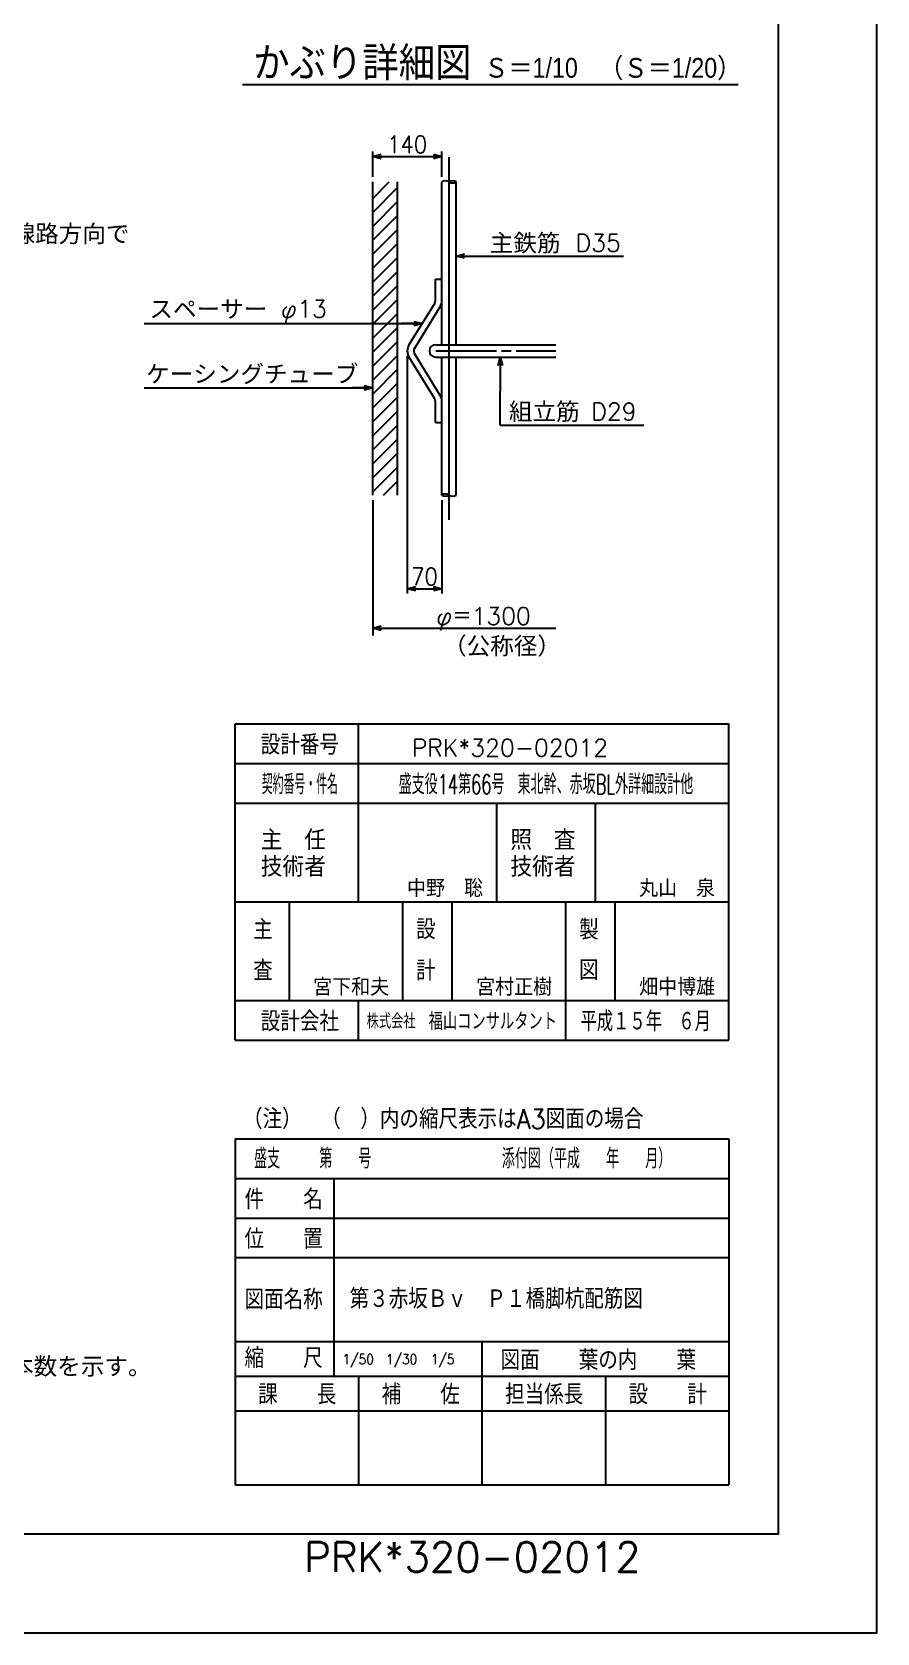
# Model space of a CAD drawing. Extents: x 92661 to 134711, y 44762 to 74462.
# Drawn here: x 126155 to 134711, y 44762 to 60966 of the extents above; entities that cross this region are included whole.
import ezdxf
from ezdxf.enums import TextEntityAlignment as Align

# ---------------------------------------------------------------- set-up
doc = ezdxf.new("R2010")
doc.units = 0
doc.header["$LTSCALE"] = 300
doc.header["$MEASUREMENT"] = 0
doc.linetypes.add('TEN1SEN1', pattern=[25, 20, -1.5, 2, -1.5])
doc.layers.get('0').update_dxf_attribs({"linetype": 'CONTINUOUS'})
doc.layers.get('DEFPOINTS').update_dxf_attribs({"linetype": 'CONTINUOUS'})
for name, color, linetype in [('スペーサー-2', 3, 'CONTINUOUS'), ('タイトル', 3, 'CONTINUOUS'), ('寸法', 1, 'CONTINUOUS'), ('引き出し横', 1, 'CONTINUOUS'), ('引き出し縦', 1, 'CONTINUOUS'), ('文字', 3, 'CONTINUOUS'), ('枠', 7, 'CONTINUOUS'), ('記号', 2, 'CONTINUOUS'), ('ﾀｲﾄﾙ', 7, 'CONTINUOUS')]:
    doc.layers.add(name, color=color, linetype=linetype)
doc.styles.add('MS明朝', font='MS PMincho.ttf')
doc.styles.add('romans', font='ROMANS.shx', dxfattribs={"width": 0.9, "bigfont": 'EXTFONT.shx'})
doc.styles.get("Standard").update_dxf_attribs({"font": 'romans.shx', "bigfont": 'extfont.shx'})
doc.styles.add('STYLE1', font='romans.shx', dxfattribs={"bigfont": 'bigfont.shx'})
doc.styles.add('ｽﾀｲﾙ1', font='ROMANS.shx', dxfattribs={"bigfont": 'EXTFONT.shx'})
doc.dimstyles.new('ST-50-10', dxfattribs={"dimscale": 50, "dimtxt": 3.5, "dimasz": 1.7, "dimexe": 1, "dimexo": 1, "dimgap": 1, "dimtad": 0, "dimdec": 0, "dimlfac": 0.2, "dimzin": 0, "dimdsep": 46, "dimtxsty": 'romans', "dimblk": 'OPEN30', "dimcen": 1, "dimdle": 3, "dimclrd": 1, "dimclre": 1, "dimclrt": 3, "dimaunit": 1, "dimadec": 0, "dimazin": 0, "dimtfac": 1, "dimtdec": 0, "dimtix": 1, "dimtmove": 2, "dimatfit": 3, "dimldrblk": 'OPEN30', "dimfxl": 0, "dimtvp": 0.7, "dimtolj": 1, "dimtzin": 0, "dimarcsym": 0})
doc.dimstyles.get("Standard").update_dxf_attribs({"dimtxt": 0.18, "dimasz": 0.18, "dimexe": 0.18, "dimexo": 0.0625, "dimgap": 0.09, "dimtad": 0, "dimtih": 1, "dimtoh": 1, "dimdec": 4, "dimzin": 0, "dimdsep": 46, "dimtxsty": 'Standard', "dimcen": 0.09, "dimadec": 0, "dimazin": 0, "dimtfac": 1, "dimtdec": 4, "dimtofl": 0, "dimtmove": 0, "dimatfit": 3, "dimfxl": 0, "dimtolj": 1, "dimtzin": 0, "dimarcsym": 0})
doc.dimstyles.new('矢', dxfattribs={"dimscale": 50, "dimtxt": 3.5, "dimasz": 1.7, "dimexe": 1, "dimexo": 0.7, "dimgap": 0.09, "dimtad": 0, "dimdec": 0, "dimzin": 0, "dimdsep": 46, "dimtxsty": 'romans', "dimblk": 'OPEN30', "dimcen": 1, "dimdle": 1, "dimclrd": 1, "dimclre": 1, "dimclrt": 3, "dimaunit": 1, "dimadec": 0, "dimazin": 0, "dimtfac": 1, "dimtdec": 0, "dimtix": 1, "dimtmove": 2, "dimatfit": 3, "dimldrblk": 'OPEN30', "dimfxl": 0, "dimtvp": 0.7, "dimtolj": 1, "dimtzin": 0, "dimarcsym": 0})

# ---------------------------------------------------------------- blocks, each defined once
blk = doc.blocks.new('_Open30')
at = {"color": 0, "lineweight": -2}
for p, q in [((-1, 0.26794919), (0, 0)), ((0, 0), (-1, -0.26794919)), ((0, 0), (-1, 0))]:
    blk.add_line(p, q, dxfattribs=at)
blk = doc.blocks.new('*D47')
at = {"layer": 'DEFPOINTS', "color": 0, "linetype": 'Continuous'}
for p in [(129955.0650881645, 57737.72219175831), (130304.9550881642, 56279.02219175835), (130304.9550881642, 55331.40719175854)]:
    blk.add_point(p, dxfattribs=at)
at = {"layer": '寸法', "color": 1, "linetype": 'Continuous', "lineweight": -2}
for p, q in [((129955.0650881645, 57687.72219175831), (129955.0650881645, 55281.40719175854)), ((130304.9550881642, 56229.02219175835), (130304.9550881642, 55281.40719175854)), ((130040.0650881645, 55331.40719175854), (130219.9550881642, 55331.40719175854))]:
    blk.add_line(p, q, dxfattribs=at)
at = {"layer": '寸法', "color": 1, "linetype": 'Continuous', "lineweight": -2, "xscale": 85, "yscale": 85, "zscale": 85, "rotation": 180}
blk.add_blockref('_Open30', (129955.0650881645, 55331.40719175854), dxfattribs=at)
at = {"layer": '寸法', "color": 1, "linetype": 'Continuous', "lineweight": -2, "xscale": 85, "yscale": 85, "zscale": 85}
blk.add_blockref('_Open30', (130304.9550881642, 55331.40719175854), dxfattribs=at)
at = {"layer": '寸法', "color": 3, "linetype": 'Continuous', "insert": (130130.0100881643, 55453.90719175854), "char_height": 175, "attachment_point": 5, "style": 'romans'}
blk.add_mtext('\\A1;70', dxfattribs=at)
blk = doc.blocks.new('*D48')
at = {"layer": 'DEFPOINTS', "color": 0, "linetype": 'Continuous'}
for p in [(130896.2000881642, 57675.22219175802), (130896.2000881642, 56987.72219175802), (130896.2000881642, 56987.72219175802)]:
    blk.add_point(p, dxfattribs=at)
at = {"layer": '引き出し横', "color": 0, "linetype": 'Continuous', "lineweight": -2}
for p, q in [((130896.1375881642, 57675.22219175802), (130896.0200881642, 57675.22219175802)), ((130896.2000881642, 57675.04219175802), (130896.2000881642, 57331.65219175802)), ((130896.2000881642, 56987.90219175802), (130896.2000881642, 57331.29219175802)), ((130896.1375881642, 56987.72219175802), (130896.0200881642, 56987.72219175802))]:
    blk.add_line(p, q, dxfattribs=at)
at = {"layer": '引き出し横', "color": 0, "linetype": 'Continuous'}
for points in [[(130896.1700881642, 57675.04219175802), (130896.2300881642, 57675.04219175802), (130896.2000881642, 57675.22219175802)], [(130896.1700881642, 56987.90219175802), (130896.2300881642, 56987.90219175802), (130896.2000881642, 56987.72219175802)]]:
    blk.add_solid(points, dxfattribs=at)
at = {"layer": '引き出し横', "color": 0, "linetype": 'Continuous', "insert": (130896.2000881642, 57331.47219175804), "char_height": 0.18, "attachment_point": 5}
blk.add_mtext('\\A1;687.5000', dxfattribs=at)
blk = doc.blocks.new('*D50')
at = {"layer": 'DEFPOINTS', "color": 0, "linetype": 'Continuous'}
for p in [(130304.9550881642, 59705.87082301851), (129605.0100881646, 59448.51219175785), (130304.9550881642, 59448.55719175781)]:
    blk.add_point(p, dxfattribs=at)
at = {"layer": '寸法', "color": 1, "linetype": 'Continuous', "lineweight": -2}
for p, q in [((129605.0100881646, 59498.51219175785), (129605.0100881646, 59755.87082301851)), ((129690.0100881646, 59705.87082301851), (130219.9550881642, 59705.87082301851)), ((130304.9550881642, 59498.55719175781), (130304.9550881642, 59755.87082301851))]:
    blk.add_line(p, q, dxfattribs=at)
at = {"layer": '寸法', "color": 1, "linetype": 'Continuous', "lineweight": -2, "xscale": 85, "yscale": 85, "zscale": 85, "rotation": 180}
blk.add_blockref('_Open30', (129605.0100881646, 59705.87082301851), dxfattribs=at)
at = {"layer": '寸法', "color": 1, "linetype": 'Continuous', "lineweight": -2, "xscale": 85, "yscale": 85, "zscale": 85}
blk.add_blockref('_Open30', (130304.9550881642, 59705.87082301851), dxfattribs=at)
at = {"layer": '寸法', "color": 3, "linetype": 'Continuous', "insert": (129954.9825881644, 59828.37082301851), "char_height": 175, "attachment_point": 5, "style": 'romans'}
blk.add_mtext('\\A1;140', dxfattribs=at)

msp = doc.modelspace()

# ---------------------------------------------------------------- linework, layer by layer
at = {"layer": 'スペーサー-2', "color": 1, "linetype": 'TEN1SEN1'}
msp.add_line((130377.5100881645, 56028.97719175767), (130377.5100881645, 59698.51219175785), dxfattribs=at)
at = {"layer": 'スペーサー-2', "color": 3, "linetype": 'Continuous'}
for p, q in [((129605.0100881646, 56278.97719175767), (129605.0100881646, 59448.51219175785)), ((129855.0100881646, 56278.97719175767), (129855.0100881646, 59448.51219175785)), ((130304.9550881642, 57800.22219175831), (130304.9550881642, 59448.55719175781)), ((130449.9550881646, 57800.22219175831), (130449.9550881646, 59448.55719175781)), ((130239.9550881648, 58248.21219175815), (130239.9550881648, 58462.72219175831)), ((130239.9550881648, 58462.72219175831), (130304.9550881642, 58462.72219175831)), ((130232.5650881645, 58222.04719175812), (129972.0700881644, 57797.90719175822)), ((130287.9500881641, 58188.02719175824), (130027.4600881643, 57763.89219175786)), ((130287.9500881641, 57287.41719175765), (130027.4600881643, 57711.55719175827)), ((130242.4550881642, 57800.22219175831), (131457.5100881648, 57800.22219175831)), ((130232.5650881645, 57253.40219175801), (129972.0700881644, 57677.53719175767)), ((130242.4550881642, 57675.22219175831), (131457.5100881648, 57675.22219175831)), ((130304.9550881642, 56279.02219175835), (130304.9550881642, 57675.22219175831)), ((130449.9550881646, 56279.02219175835), (130449.9550881646, 57675.22219175831)), ((130239.9550881648, 57012.72219175831), (130239.9550881648, 57227.23219175774)), ((130239.9550881648, 57012.72219175831), (130304.9550881642, 57012.72219175831))]:
    msp.add_line(p, q, dxfattribs=at)
at = {"layer": 'スペーサー-2', "color": 4, "linetype": 'Continuous'}
for p, q in [((129605.0100881646, 59281.66719175811), (129771.8550881643, 59448.51219175785)), ((129605.0100881646, 59140.24719175819), (129855.0100881646, 59390.24719175819)), ((129605.0100881646, 58998.82719175826), (129855.0100881646, 59248.82719175826)), ((129605.0100881646, 58857.40719175834), (129855.0100881646, 59107.40719175834)), ((129605.0100881646, 58715.98219175817), (129855.0100881646, 58965.98219175817)), ((129605.0100881646, 58574.56219175825), (129855.0100881646, 58824.56219175825)), ((129605.0100881646, 58433.14219175832), (129855.0100881646, 58683.14219175832)), ((129605.0100881646, 58291.71719175816), (129855.0100881646, 58541.71719175816)), ((129605.0100881646, 58150.29719175823), (129855.0100881646, 58400.29719175823)), ((129605.0100881646, 58008.87719175831), (129855.0100881646, 58258.87719175831)), ((129605.0100881646, 57867.45719175765), (129855.0100881646, 58117.45719175765)), ((129605.0100881646, 57726.03219175822), (129855.0100881646, 57976.03219175822)), ((129605.0100881646, 57584.61219175829), (129855.0100881646, 57834.61219175829)), ((129605.0100881646, 57443.19219175837), (129855.0100881646, 57693.19219175837)), ((129605.0100881646, 57301.77219175771), (129855.0100881646, 57551.77219175771)), ((129605.0100881646, 57160.34719175828), (129855.0100881646, 57410.34719175828)), ((129605.0100881646, 57018.92719175835), (129855.0100881646, 57268.92719175835)), ((129605.0100881646, 56877.5071917577), (129855.0100881646, 57127.5071917577)), ((129605.0100881646, 56736.08219175827), (129855.0100881646, 56986.08219175827)), ((129605.0100881646, 56594.66219175834), (129855.0100881646, 56844.66219175834)), ((129605.0100881646, 56453.24219175769), (129855.0100881646, 56703.24219175769)), ((129605.0100881646, 56311.82219175776), (129855.0100881646, 56561.82219175776)), ((129713.5850881644, 56278.97719175767), (129855.0100881646, 56420.39719175833))]:
    msp.add_line(p, q, dxfattribs=at)
at = {"layer": 'スペーサー-2', "color": 1, "linetype": 'Continuous'}
for p, q in [((130242.4550881642, 57737.72219175831), (130857.5100881648, 57737.72219175831)), ((130907.5100881648, 57737.72219175831), (131007.5100881648, 57737.72219175831)), ((131057.5100881648, 57737.72219175831), (131457.5100881648, 57737.72219175831)), ((129604.9600881644, 56228.9971917579), (129604.9600881644, 54856.40719175813))]:
    msp.add_line(p, q, dxfattribs=at)
at = {"layer": 'スペーサー-2', "color": 3, "linetype": 'Continuous'}
for centre, radius, start, end in [((130341.2000881642, 59392.50719175785), 66.745, 57.04619999977274, 122.8881000003307), ((130413.7650881643, 59392.68219175815), 66.57499999999999, 57.06899999990662, 122.9987999999181), ((130413.7000881641, 59504.39219175774), 66.57499999999999, 237.0689999999067, 302.9987999999182), ((130189.9550881648, 58248.21219175815), 50, 328.4429999997255, 0), ((130189.9550881648, 58248.21219175815), 115, 328.4429999997255, 0), ((130070.0650881645, 57737.72219175831), 115, 148.4429999997254, 211.5570000002746), ((130070.0650881645, 57737.72219175831), 50, 148.4429999997254, 211.5570000002746), ((130242.4550881642, 57737.72219175831), 62.5, 90, 270), ((130189.9550881648, 57227.23219175774), 50, 0, 31.55700000027457), ((130189.9550881648, 57227.23219175774), 115, 0, 31.55700000027457), ((130341.2000881642, 56222.96719175816), 66.75, 57.04579999961795, 122.8875000000411), ((130341.2500881644, 56334.81219175833), 66.57499999999999, 237.0683000000739, 302.9985000000572), ((130413.7000881641, 56334.85219175805), 66.57499999999999, 237.0683999998092, 302.9985000000572)]:
    msp.add_arc(centre, radius, start, end, dxfattribs=at)
at = {"layer": '引き出し横', "color": 1, "linetype": 'Continuous'}
for p, q in [((130449.9550881646, 58698.51219175785), (132142.4020005627, 58698.51219175785)), ((127290.4421547083, 58014.40219175807), (130105.0353001816, 58014.40219175807)), ((127290.4421547083, 57365.09719175834), (129605.0100881646, 57365.09719175834)), ((130896.2000881645, 56987.72219175831), (132348.7653087117, 56987.72219175831))]:
    msp.add_line(p, q, dxfattribs=at)
at = {"layer": '引き出し横', "color": 1, "linetype": 'Continuous', "flags": 128}
msp.add_lwpolyline([(129604.9600881639, 54931.40719175854), (131457.5100881648, 54931.40719175854)], dxfattribs=at)
at = {"layer": '枠', "color": 1, "linetype": 'Continuous', "flags": 128}
msp.add_lwpolyline([(92660.61285484319, 74461.94194479394), (92660.61285484319, 44761.94194479394), (134710.6128548432, 44761.94194479394), (134710.6128548432, 74461.94194479394), (92660.61285484319, 74461.94194479394)], dxfattribs=at)
at = {"layer": '枠', "color": 2, "linetype": 'Continuous', "flags": 128}
msp.add_lwpolyline([(94160.61285484319, 45761.94194479394), (94160.61285484319, 73461.94194479394), (133710.6128548432, 73461.94194479394), (133710.6128548432, 45761.94194479394), (94160.61285484319, 45761.94194479394)], dxfattribs=at)
at = {"layer": '記号', "linetype": 'Continuous'}
msp.add_line((133304.3865155219, 60429.93781213724), (128287.5363468766, 60429.93781213724), dxfattribs=at)
at = {"layer": 'ﾀｲﾄﾙ', "color": 3, "linetype": 'Continuous'}
for p, q in [((128210.6128548432, 53961.94194479396), (133210.6128548432, 53961.94194479396)), ((128210.6128548432, 50761.94194479396), (128210.6128548432, 53961.94194479396)), ((129460.6128548432, 52161.94194479396), (129460.6128548432, 53961.94194479396)), ((133210.6128548432, 50761.94194479396), (133210.6128548432, 53961.94194479396)), ((128210.6128548432, 53561.94194479396), (133210.6128548432, 53561.94194479396)), ((128210.6128548432, 53161.94194479396), (133210.6128548432, 53161.94194479396)), ((130860.6128548432, 52161.94194479396), (130860.6128548432, 53161.94194479396)), ((131860.6128548432, 52161.94194479396), (131860.6128548432, 53161.94194479396)), ((128210.6128548432, 52161.94194479396), (133210.6128548432, 52161.94194479396)), ((128760.6128548432, 52161.94194479396), (128760.6128548432, 51161.94194479396)), ((129910.6128548432, 51161.94194479396), (129910.6128548432, 52161.94194479396)), ((130410.6128548432, 51161.94194479396), (130410.6128548432, 52161.94194479396)), ((131560.6128548432, 50761.94194479394), (131560.6128548432, 52161.94194479396)), ((132060.6128548432, 51161.94194479396), (132060.6128548432, 52161.94194479396)), ((128210.6128548432, 51161.94194479396), (133210.6128548432, 51161.94194479396)), ((129460.6128548432, 50761.94194479396), (129460.6128548432, 51161.94194479396)), ((128210.6128548432, 50761.94194479396), (133210.6128548432, 50761.94194479396)), ((128210.6128548432, 49761.94194479396), (128210.6128548432, 46261.94194479394)), ((128210.6128548432, 49761.94194479396), (133210.6128548432, 49761.94194479396)), ((133210.6128548432, 49761.94194479396), (133210.6128548432, 46261.94194479394)), ((128210.6128548432, 49361.94194479396), (133210.6128548432, 49361.94194479396)), ((129210.6128548432, 49361.94194479396), (129210.6128548432, 47361.94194479396)), ((128210.6128548432, 48961.94194479396), (133210.6128548432, 48961.94194479394)), ((128210.6128548432, 48561.94194479396), (133210.6128548432, 48561.94194479394)), ((128210.6128548432, 47711.94194479396), (133210.6128548432, 47711.94194479396)), ((130710.6128548432, 47711.94194479396), (130710.6128548432, 46261.94194479394)), ((128210.6128548432, 47361.94194479396), (133210.6128548432, 47361.94194479394)), ((129460.6128548432, 47361.94194479396), (129460.6128548432, 46261.94194479394)), ((131960.6128548432, 47361.94194479396), (131960.6128548432, 46261.94194479394)), ((128210.6128548432, 47011.94194479396), (133210.6128548432, 47011.94194479394)), ((128210.6128548432, 46261.94194479396), (133210.6128548432, 46261.94194479394))]:
    msp.add_line(p, q, dxfattribs=at)

# ---------------------------------------------------------------- texts
at = {"layer": 'タイトル', "color": 3}
msp.add_text('PRK*320-02012', height=300, dxfattribs=at).set_placement((128910.6328548432, 45381.0747696379))
at = {"layer": '引き出し横', "color": 3, "style": 'MS明朝'}
for s, p in [('主鉄筋', (130790.0895401281, 58743.3176775265)), ('スペーサー', (127343.9142715526, 58075.02169069237)), ('ケーシングチューブ', (127311.2796195598, 57417.94360228206)), ('組立筋', (130983.7000881645, 57036.97168233356)), ('（公称径）', (130317.0708699192, 54665.70780294825))]:
    msp.add_text(s, height=175, dxfattribs=at).set_placement(p)
at = {"layer": '引き出し横', "color": 3, "linetype": 'Continuous', "style": 'MS明朝'}
msp.add_text('注)鉄筋は杭一本当りの本数を示す。', height=175, dxfattribs=at).set_placement((123469.5888858079, 47374.08350445407))
at = {"layer": '引き出し縦', "color": 3, "style": 'ｽﾀｲﾙ1'}
for s, p in [('D35', (131660.0694807743, 58743.3176775265)), ('φ13', (128675.3315565761, 58075.02169069237)), ('D29', (131818.5970431713, 57036.97168233356)), ('φ＝1300', (130247.86361799, 54966.65753844831))]:
    msp.add_text(s, height=175, dxfattribs=at).set_placement(p)
at = {"layer": '文字', "color": 3, "style": 'MS明朝'}
msp.add_text('※溶接位置は線路方向で', height=175, dxfattribs=at).set_placement((124516.3633869297, 58837.09971483801))
at = {"layer": '記号', "style": 'MS明朝', "width": 0.9}
msp.add_text('かぶり詳細図', height=300, dxfattribs=at).set_placement((129499.7203684309, 60509.92684516052), align=Align.CENTER)
at = {"layer": '記号', "color": 2, "style": 'MS明朝', "width": 0.9}
for s, p in [('Ｓ＝1/10', (131207.1729095616, 60503.01281213725)), ('（Ｓ＝1/20）', (132617.7011470135, 60503.01281213725))]:
    msp.add_text(s, height=200, dxfattribs=at).set_placement(p, align=Align.CENTER)
at = {"layer": 'ﾀｲﾄﾙ', "color": 3, "ltscale": 100, "style": 'STYLE1'}
for s, height, width, p in [('設計番号', 200, 0.9, (128867.1890102996, 53761.94194479396)), ('契約番号・件名', 200, 0.5, (128867.1890102996, 53361.94194479396)), ('盛支役14第66号\u3000東北幹、赤坂BL外詳細設計他', 200, 0.6, (131358.8782665793, 53361.94194479396)), ('主', 200, 0.9, (128493.493787629, 51890.0939313096)), ('設', 200, 0.9, (130143.493787629, 51890.0939313096)), ('製', 200, 0.9, (131793.493787629, 51890.0939313096)), ('査', 200, 0.9, (128493.493787629, 51475.27214486799)), ('計', 200, 0.9, (130143.493787629, 51475.27214486799)), ('図', 200, 0.9, (131793.493787629, 51475.27214486799)), ('設計会社', 200, 0.9, (128867.1890102996, 50961.94194479396)), ('株式会社', 150, 0.75, (129791.4284105641, 50961.94194479396)), ('福山コンサルタント', 175, 0.75, (130821.0139381609, 50961.94194479396)), ('平成１５年\u3000６月', 200, 0.75, (132369.0033478306, 50961.94194479396))]:
    msp.add_text(s, height=height, dxfattribs=dict(at, width=width)).set_placement(p, align=Align.MIDDLE)
for s, height, p in [('PRK*320-02012', 175, (130993.8957588999, 53721.56908127789)), ('主\u3000任', 200, (128801.6946784869, 52796.93852123329)), ('照\u3000査', 200, (131328.8291884712, 52796.93852123329)), ('技術者', 200, (128801.6946784869, 52526.9452094437)), ('技術者', 200, (131328.8291884712, 52526.9452094437)), ('中野\u3000聡', 175, (130336.7816035183, 52307.78305216397)), ('丸山\u3000泉', 175, (132686.7816035183, 52307.78305216397)), ('宮下和夫', 175, (129386.7816035183, 51307.78305216397)), ('宮村正樹', 175, (131036.7816035183, 51307.78305216397)), ('畑中博雄', 175, (132686.7816035183, 51307.78305216397))]:
    msp.add_text(s, height=height, dxfattribs=at).set_placement(p, align=Align.MIDDLE)
for s, height, width, p in [('（注）\u3000（\u3000）内の縮尺表示はA3図面の場合', 200, 0.9, (128291.0336539101, 49864.56261311601)), ('盛支\u3000\u3000\u3000第\u3000\u3000号\u3000\u3000\u3000\u3000\u3000\u3000\u3000\u3000\u3000\u3000添付図（平成\u3000\u3000年\u3000\u3000月）', 200, 0.6, (128403.8596630856, 49463.28089912921)), ('件\u3000\u3000名', 200, 0.9, (128306.6937869176, 49050.16487465437)), ('位\u3000\u3000置', 200, 0.9, (128306.6937869176, 48650.16487465437)), ('図面名称', 200, 0.9, (128306.6937869176, 48037.12163302708)), ('第３赤坂Ｂｖ\u3000Ｐ１橋脚杭配筋図', 200, 0.9, (129370.6072480353, 48043.70332533184)), ('縮\u3000\u3000尺', 200, 0.9, (128306.6937869176, 47443.56756776855)), ('図面\u3000\u3000葉の内\u3000\u3000葉', 200, 0.9, (130898.7367190698, 47423.70721894938)), ('1/50 ', 100, 0.9, (129299.9682846155, 47482.55281444857)), ('1/30 ', 100, 0.9, (129739.3793932424, 47482.55281444857)), ('1/5', 100, 0.9, (130193.1192210816, 47482.55281444857)), ('課\u3000\u3000長', 200, 0.9, (128445.2031856787, 47076.82086391356)), ('補\u3000\u3000佐', 200, 0.9, (129695.2031856787, 47076.82086391356)), ('担当係長', 200, 0.9, (130945.2031856787, 47076.82086391356)), ('設\u3000\u3000計', 200, 0.9, (132195.2031856787, 47076.82086391356))]:
    msp.add_text(s, height=height, dxfattribs=dict(at, width=width)).set_placement(p)

# ---------------------------------------------------------------- dimensions: what is measured, and where the dimension line sits
at = {"layer": '寸法', "linetype": 'Continuous'}
dim = msp.add_linear_dim(base=(130304.9550881642, 59705.87082301851), p1=(129605.0100881646, 59448.51219175785), p2=(130304.9550881642, 59448.55719175781), dimstyle='ST-50-10', dxfattribs=at)
dim.commit()
dim.dimension.update_dxf_attribs({"geometry": '*D50', "text_midpoint": (129954.9825881644, 59828.37082301851)})
dim = msp.add_linear_dim(base=(130304.9550881642, 55331.40719175854), p1=(129955.0650881645, 57737.72219175831), p2=(130304.9550881642, 56279.02219175835), dimstyle='ST-50-10', dxfattribs=at)
dim.commit()
dim.dimension.update_dxf_attribs({"geometry": '*D47', "text_midpoint": (130130.0100881643, 55453.90719175854), "dimtype": 160})
at = {"layer": '引き出し横', "color": 1, "linetype": 'Continuous'}
dim = msp.add_aligned_dim(p1=(130896.2000881642, 57675.22219175802), p2=(130896.2000881642, 56987.72219175802), distance=0, dimstyle='Standard', dxfattribs=at)
dim.commit()
dim.dimension.update_dxf_attribs({"geometry": '*D48', "text_midpoint": (130896.2000881642, 57331.47219175804)})

# ---------------------------------------------------------------- leaders
at = {"layer": '引き出し縦', "linetype": 'Continuous'}
for points in [[(130449.9550881651, 58698.51219175784), (130662.8337509844, 58698.51219175784)], [(130105.0353001811, 58014.40219175808), (129892.1566373619, 58014.40219175808)], [(130896.4100881641, 57675.25219175755), (130896.4100881641, 57462.37352893827)], [(129605.0100881641, 57365.09719175835), (129392.1314253449, 57365.09719175835)], [(129604.9600881644, 54931.40719175852), (129817.8387509837, 54931.40719175852)]]:
    msp.add_leader(points, dimstyle='矢', override={"dimgap": 0.09, "dimtad": 0}, dxfattribs=at)

doc.saveas('drawing.dxf')
